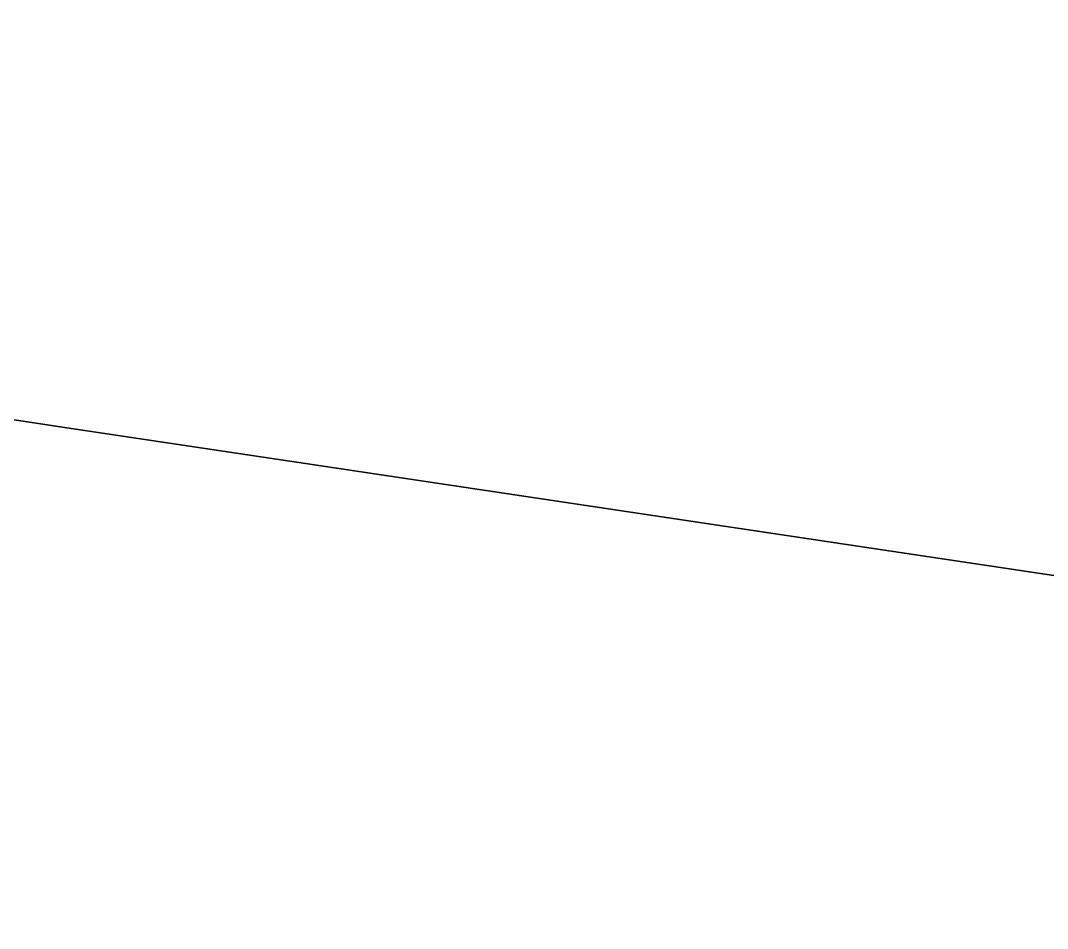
# Model space of a CAD drawing. Header units: millimetres. Extents: x 0 to 1796, y -752 to 788.
# Drawn here: x 166.72003 to 166.72735, y 485.99562 to 486.00209 of the extents above; entities that cross this region are included whole.
import ezdxf

# ---------------------------------------------------------------- set-up
doc = ezdxf.new("R2010")
doc.units = ezdxf.units.MM
doc.layers.add('Blocks', color=7, linetype='Continuous')
doc.layers.add('Blocks$Outline', color=7, linetype='Continuous', lineweight=35, true_color=0xff3f3f)

# ---------------------------------------------------------------- blocks, each defined once
blk = doc.blocks.new('AAC 14 Office Chair Front')
at = {"layer": 'Blocks$Outline'}
blk.add_rational_spline([(154.7919346, 476.7593219), (154.4678504, 476.8923816), (153.9874305, 477.0981858), (153.3846628, 477.3899328), (152.9096693, 477.6479564), (152.4499169, 477.9503836), (152.0519526, 478.3717041), (151.818042, 478.8644857), (151.766058, 479.223331), (151.7594745, 479.4097105), (151.7539618, 479.6062035), (151.767603, 479.803638), (151.8002721, 480.0001874), (152.1156783, 481.9695376), (152.4310708, 483.93889), (152.7464496, 485.9082445), (152.7754797, 486.0894524), (152.848875, 486.4086425), (153.03681, 486.8415399), (153.2979638, 487.1941125), (153.6350958, 487.4631334), (154.0496607, 487.6460217), (154.733856, 487.7847752), (155.2881837, 487.7639966), (155.6667457, 487.7056006), (159.3672129, 487.1156579), (163.0517274, 486.5474618), (166.7346577, 485.997049)], [1, 1, 1, 1, 1, 1, 1, 1, 1, 1, 0.996915898739, 0.996915898739, 1, 0.999999999984, 0.999999999984, 1, 1, 1, 1, 1, 1, 1, 1, 1, 1, 1, 1, 1], degree=3, knots=[-3134.914967, -3134.914967, -3134.914967, -3134.914967, -3133.864002, -3133.347205, -3132.906743, -3132.242005, -3131.701959, -3131.185545, -3130.625349, -3130.625349, -3130.625349, -3130.036549, -3130.036549, -3130.036549, -3124.053206, -3124.053206, -3124.053206, -3123.536546, -3123.073899, -3122.644803, -3122.230168, -3121.79151, -3121.295051, -3120.144855, -3120.144855, -3120.144855, -3108.976892, -3108.976892, -3108.976892, -3108.976892], dxfattribs=at)

msp = doc.modelspace()

# ---------------------------------------------------------------- block references
at = {"layer": 'Blocks'}
msp.add_blockref('AAC 14 Office Chair Front', (0, 0), dxfattribs=at)

doc.saveas('drawing.dxf')
